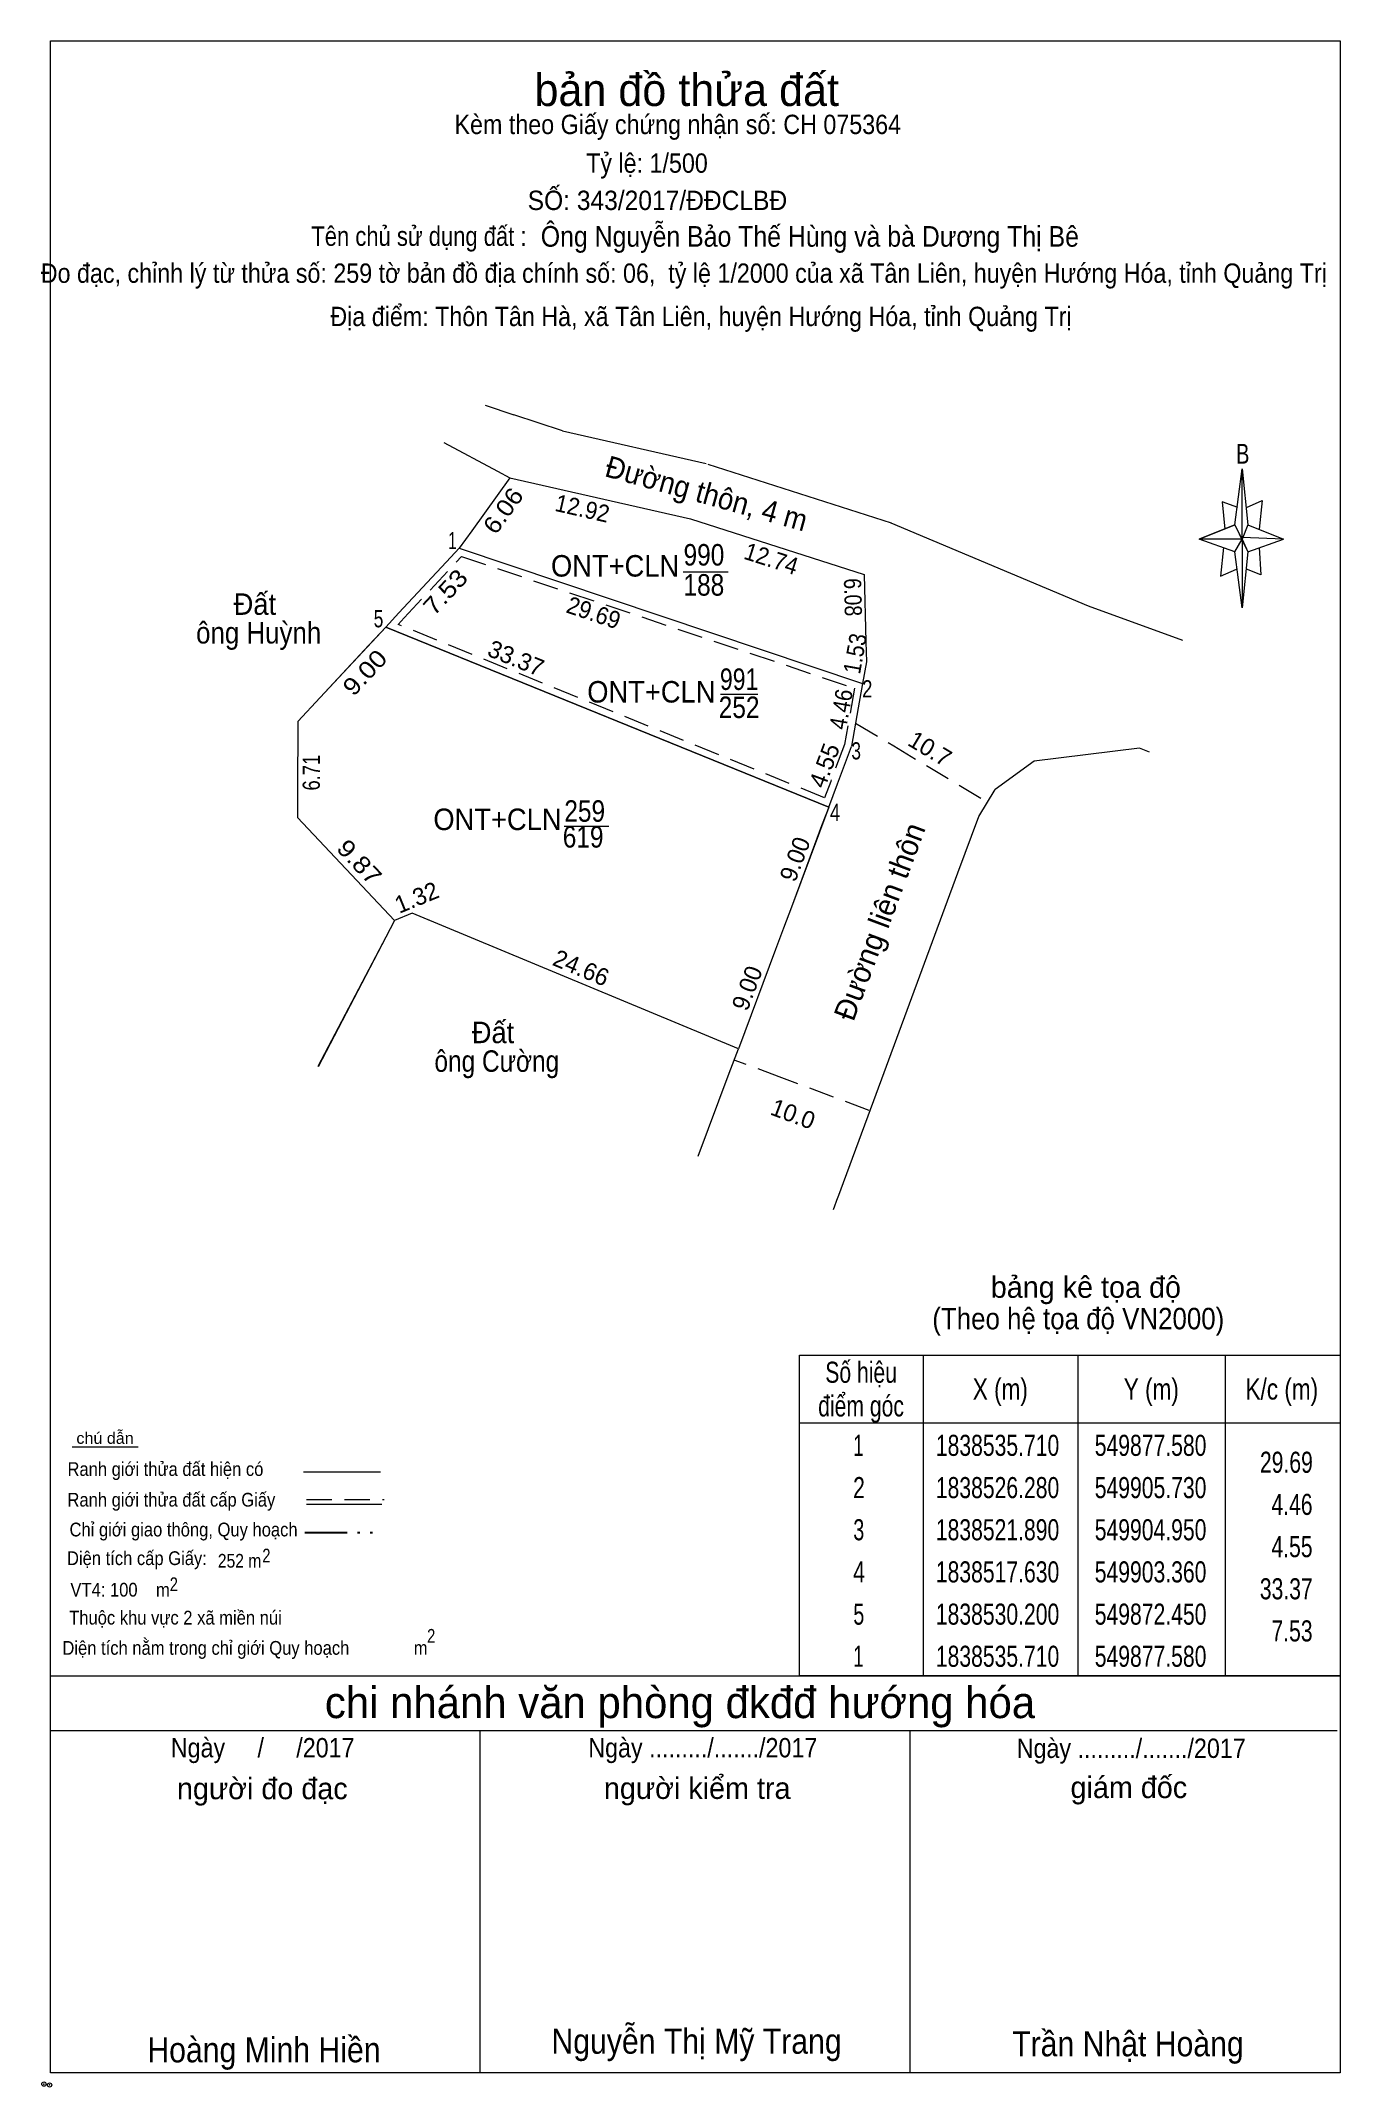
# Model space of a CAD drawing. Header units: metres. Extents: x 549848 to 549939, y 1838428 to 1838571.
import ezdxf
from ezdxf.enums import TextEntityAlignment as Align

# ---------------------------------------------------------------- set-up
doc = ezdxf.new("R2010")
doc.units = ezdxf.units.M
doc.header["$LTSCALE"] = 0.59
doc.header["$PDMODE"] = 32
doc.header["$PDSIZE"] = 0.295
doc.linetypes.add('DASH_DOUBLE_DOT', pattern=[9.2, 5, -1.2, 0.3, -1.2, 0.3, -1.2])
doc.linetypes.add('MEDIUM_DASHED', pattern=[4.5, 3, -1.5])
for name, color, linetype, lineweight in [('15', 7, 'Continuous', 13), ('28', 7, 'Continuous', 13), ('63', 7, 'Continuous', 13)]:
    doc.layers.add(name, color=color, linetype=linetype, lineweight=lineweight)

msp = doc.modelspace()

# ---------------------------------------------------------------- linework, layer by layer
at = {"layer": '15'}
for p, q in [((549879.38, 1838545.69), (549881.39, 1838545.02)), ((549884.79, 1838543.9), (549881.39, 1838545.02)), ((549884.79, 1838543.9), (549894.8, 1838541.62)), ((549881.11, 1838540.63), (549893.71, 1838537.77)), ((549894.93, 1838541.58), (549907.72, 1838537.47)), ((549893.71, 1838537.77), (549905.84, 1838533.87)), ((549907.7, 1838537.48), (549921.46, 1838531.69)), ((549877.58, 1838535.71), (549876.99, 1838535.08)), ((549877.58, 1838535.71), (549905.73, 1838526.28)), ((549893.21, 1838534.07), (549896.35, 1838534.07)), ((549921.46, 1838531.69), (549928.06, 1838529.29)), ((549871.28, 1838528.94), (549872.45, 1838530.2)), ((549903.36, 1838517.63), (549872.45, 1838530.2)), ((549867.88, 1838525.3), (549871.28, 1838528.94)), ((549906, 1838527.79), (549905.73, 1838526.28)), ((549905.73, 1838526.28), (549905.43, 1838524.56)), ((549866.31, 1838523.62), (549867.88, 1838525.3)), ((549895.8, 1838525.52), (549898.41, 1838525.52)), ((549866.31, 1838523.62), (549866.3, 1838518.7)), ((549905.43, 1838524.56), (549904.95, 1838521.89)), ((549903.97, 1838519.26), (549904.95, 1838521.88)), ((549903.36, 1838517.63), (549903.97, 1838519.26)), ((549866.3, 1838518.7), (549866.29, 1838516.91)), ((549903.36, 1838517.63), (549902.87, 1838516.33)), ((549913.83, 1838516.98), (549914.97, 1838518.88)), ((549913.83, 1838516.98), (549914.97, 1838518.88)), ((549866.29, 1838516.91), (549873.07, 1838509.74)), ((549884.89, 1838516.31), (549888.02, 1838516.31)), ((549873.07, 1838509.74), (549872.45, 1838508.56)), ((549873.07, 1838509.74), (549872.46, 1838508.56)), ((549873.07, 1838509.74), (549872.46, 1838508.56)), ((549900.21, 1838509.2), (549899.65, 1838507.7)), ((549872.45, 1838508.56), (549867.71, 1838499.55)), ((549872.46, 1838508.56), (549867.73, 1838499.51)), ((549872.46, 1838508.56), (549867.73, 1838499.51)), ((549899.65, 1838507.7), (549897.06, 1838500.77)), ((549903.69, 1838489.57), (549903.99, 1838490.39))]:
    msp.add_line(p, q, dxfattribs=at)
at = {"layer": '15', "linetype": 'MEDIUM_DASHED'}
for p, q in [((549905.24, 1838523.51), (549907.91, 1838521.91)), ((549907.91, 1838521.91), (549914.44, 1838517.99))]:
    msp.add_line(p, q, dxfattribs=at)
at = {"layer": '15'}
for points in [[(549876.51, 1838543.09), (549880.25, 1838541.09), (549881.11, 1838540.63)], [(549876.51, 1838543.09), (549880.25, 1838541.09), (549881.11, 1838540.63)], [(549881.11, 1838540.63), (549878.45, 1838536.93), (549877.58, 1838535.71)], [(549876.99, 1838535.08), (549873.37, 1838531.19), (549872.45, 1838530.2)], [(549905.84, 1838533.87), (549905.96, 1838529.18), (549906, 1838527.79)], [(549867.88, 1838525.3), (549872.45, 1838530.2), (549903.36, 1838517.63), (549900.76, 1838510.67)], [(549925.74, 1838521.48), (549925.05, 1838521.75), (549917.71, 1838520.84), (549914.97, 1838518.88)], [(549925.74, 1838521.48), (549925.05, 1838521.75), (549917.71, 1838520.84), (549914.97, 1838518.88)], [(549925.74, 1838521.48), (549925.05, 1838521.75), (549917.71, 1838520.84), (549914.97, 1838518.88)], [(549902.87, 1838516.33), (549900.76, 1838510.67), (549900.21, 1838509.2)], [(549904, 1838490.38), (549906.51, 1838497.18), (549912.38, 1838513.06), (549913.83, 1838516.98)], [(549904, 1838490.38), (549906.51, 1838497.18), (549912.38, 1838513.06), (549913.83, 1838516.98)], [(549873.07, 1838509.74), (549872.46, 1838508.56), (549867.73, 1838499.51)], [(549873.07, 1838509.74), (549872.46, 1838508.56), (549867.73, 1838499.51)], [(549873.07, 1838509.74), (549872.46, 1838508.56), (549867.73, 1838499.51)], [(549873.07, 1838509.74), (549872.46, 1838508.56), (549867.73, 1838499.51)], [(549897.06, 1838500.77), (549874.29, 1838510.24), (549873.07, 1838509.74)], [(549897.06, 1838500.77), (549874.29, 1838510.24), (549873.07, 1838509.74)], [(549874.34, 1838510.22), (549874.29, 1838510.24), (549873.07, 1838509.74)], [(549875.7, 1838509.65), (549874.29, 1838510.24), (549873.07, 1838509.74)], [(549894.26, 1838493.28), (549896.42, 1838499.07), (549897.06, 1838500.77)]]:
    msp.add_lwpolyline(points, dxfattribs=at)
at = {"layer": '15', "linetype": 'MEDIUM_DASHED'}
for points in [[(549873.74, 1838530.85), (549877.73, 1838535.13), (549905.16, 1838525.94), (549904.47, 1838522.02), (549903.5, 1838519.45)], [(549903.5, 1838519.44), (549903.07, 1838518.29), (549873.31, 1838530.39), (549873.74, 1838530.85)], [(549906.19, 1838496.47), (549900.09, 1838498.75), (549896.77, 1838499.99)]]:
    msp.add_lwpolyline(points, dxfattribs=at)
at = {"layer": '28'}
for p, q in [((549931.71, 1838537.35), (549932.21, 1838541.25)), ((549931.71, 1838535.45), (549929.21, 1838536.35)), ((549932.61, 1838537.35), (549935.11, 1838536.35)), ((549932.61, 1838535.45), (549932.21, 1838531.55)), ((549933.41, 1838535.75), (549933.51, 1838533.85)), ((549933.51, 1838533.85), (549932.51, 1838534.25)), ((549850.57, 1838473.01), (549855.17, 1838473.01)), ((549866.71, 1838471.25), (549872.09, 1838471.25)), ((549866.91, 1838469.01), (549872.17, 1838469.01)), ((549849.05, 1838457.01), (549939.05, 1838457.01)), ((549849.05, 1838453.21), (549938.85, 1838453.21)), ((549849.05, 1838453.21), (549938.85, 1838453.21)), ((549849.05, 1838453.21), (549938.85, 1838453.21)), ((549879.05, 1838429.31), (549879.05, 1838453.21)), ((549909.05, 1838429.31), (549909.05, 1838453.21))]:
    msp.add_line(p, q, dxfattribs=at)
at = {"layer": '28', "linetype": 'MEDIUM_DASHED'}
msp.add_line((549866.91, 1838469.33), (549872.35, 1838469.33), dxfattribs=at)
at = {"layer": '28', "linetype": 'DASH_DOUBLE_DOT', "lineweight": 25}
msp.add_line((549866.81, 1838467.03), (549872.05, 1838467.03), dxfattribs=at)
at = {"layer": '28'}
for points in [[(549849.05, 1838571.11), (549939.05, 1838571.11), (549939.05, 1838429.31), (549849.05, 1838429.31)], [(549932.21, 1838541.25), (549932.61, 1838537.35), (549932.21, 1838536.35)], [(549932.21, 1838536.35), (549929.21, 1838536.35), (549931.71, 1838537.35), (549932.61, 1838535.45), (549935.11, 1838536.35), (549932.21, 1838536.45)], [(549932.21, 1838536.35), (549932.21, 1838531.55), (549931.71, 1838535.45)]]:
    msp.add_lwpolyline(points, close=True, dxfattribs=at)
for points in [[(549932.51, 1838538.55), (549933.61, 1838539.05), (549933.41, 1838537.05)], [(549931.91, 1838538.55), (549930.81, 1838538.95), (549931.01, 1838537.05)], [(549932.21, 1838536.35), (549931.71, 1838537.35), (549929.21, 1838536.35)], [(549932.21, 1838536.35), (549932.61, 1838535.45), (549935.11, 1838536.35)], [(549930.91, 1838535.75), (549930.71, 1838533.75), (549931.81, 1838534.25)], [(549939.05, 1838429.31), (549849.05, 1838429.31), (549849.05, 1838453.21)]]:
    msp.add_lwpolyline(points, dxfattribs=at)
for p in [(549848.59, 1838428.53), (549848.99, 1838428.47)]:
    msp.add_point(p, dxfattribs=at)
at = {"layer": '63'}
for p, q in [((549909.96, 1838479.39), (549909.96, 1838457.03)), ((549920.75, 1838479.39), (549920.75, 1838457.03)), ((549931.03, 1838479.39), (549931.03, 1838457.03)), ((549901.32, 1838474.68), (549939.05, 1838474.68))]:
    msp.add_line(p, q, dxfattribs=at)
msp.add_lwpolyline([(549901.32, 1838479.39), (549939.05, 1838479.39), (549939.05, 1838457.03), (549901.32, 1838457.03)], close=True, dxfattribs=at)

# ---------------------------------------------------------------- texts
at = {"layer": '15'}
for s, height, rotation, width, p in [('Đường thôn, 4 m', 1.5, 344.493, 0.95, (549894.6395, 1838538.8117)), ('6.06', 1.2, 54.341, 1.1, (549881.1333, 1838537.9802)), ('12.92', 1.2, 347.211, 0.95, (549886.0422, 1838537.9041)), ('12.74', 1.2, 342.177, 0.95, (549899.1763, 1838534.4064)), ('7.53', 1.2, 47.045, 1.15, (549877.0512, 1838532.2461)), ('6.08', 1.2, 271.507, 0.85, (549904.4554, 1838532.2758)), ('29.69', 1.2, 341.48, 0.95, (549886.7694, 1838530.6438)), ('1.53', 1.2, 79.862, 0.9, (549905.7911, 1838528.2544)), ('9.00', 1.2, 46.981, 1.15, (549871.4323, 1838526.6257)), ('4.46', 1.2, 79.925, 0.9, (549904.8141, 1838524.37)), ('6.71', 1.2, 89.829, 0.8, (549867.8538, 1838520.0482)), ('9.87', 1.2, 313.399, 1.15, (549870.1728, 1838513.3922))]:
    msp.add_text(s, height=height, rotation=rotation, dxfattribs=dict(at, width=width)).set_placement(p, align=Align.CENTER)
for s, height, width, p in [('1', 1.2, 0.7, (549877.105, 1838535.65)), ('ONT+CLN', 1.5, 0.95, (549888.455, 1838533.73)), ('990', 1.5, 0.85, (549894.655, 1838534.5)), ('188', 1.5, 0.85, (549894.65, 1838532.4)), ('Đất ', 1.5, 0.95, (549863.58, 1838531.06)), ('ông Huỳnh', 1.5, 0.9, (549863.58, 1838529.06)), ('5', 1.2, 0.75, (549871.945, 1838530.19)), ('ONT+CLN', 1.5, 0.95, (549890.985, 1838524.94)), ('991', 1.5, 0.8, (549897.11, 1838525.82)), ('2', 1.2, 0.8, (549906.055, 1838525.3)), ('252', 1.5, 0.85, (549897.11, 1838523.86)), ('252', 1.5, 0.85, (549897.11, 1838523.86)), ('3', 1.2, 0.75, (549905.28, 1838520.97)), ('259', 1.5, 0.85, (549886.335, 1838516.62)), ('4', 1.2, 0.8, (549903.8, 1838516.68)), ('ONT+CLN', 1.5, 0.95, (549880.245, 1838516.04)), ('619', 1.5, 0.85, (549886.225, 1838514.82)), ('Đất ', 1.5, 0.95, (549880.2, 1838501.17)), ('ông Cường', 1.5, 0.85, (549880.2, 1838499.17))]:
    msp.add_text(s, height=height, dxfattribs=dict(at, width=width)).set_placement(p, align=Align.CENTER)
for s, height, rotation, p in [('33.37', 1.2, 337.87, (549881.314, 1838527.4783)), ('4.55', 1.2, 69.532, (549903.6213, 1838520.3402)), ('10.7', 1.2, 329.036, (549910.1263, 1838521.2022)), ('Đường liên thôn', 1.5, 69.511, (549907.617, 1838509.3975)), ('9.00', 1.2, 69.511, (549901.5712, 1838513.805)), ('1.32', 1.2, 22.286, (549874.8325, 1838510.7835)), ('24.66', 1.2, 337.418, (549885.8596, 1838505.8749)), ('9.00', 1.2, 69.511, (549898.2312, 1838504.805)), ('10.0', 1.2, 339.511, (549900.665, 1838495.6688))]:
    msp.add_text(s, height=height, rotation=rotation, dxfattribs=at).set_placement(p, align=Align.CENTER)
at = {"layer": '28'}
for s, height, p in [('bản đồ thửa đất', 2.25, (549893.455, 1838566.57)), ('bảng kê tọa độ', 1.5, (549921.31, 1838483.4)), ('chi nhánh văn phòng đkđđ hướng hóa', 2.187, (549892.985, 1838454.07)), ('người đo đạc', 1.5, (549863.835, 1838448.41)), ('người kiểm tra', 1.5, (549894.185, 1838448.43)), (' giám đốc', 1.5, (549924.03, 1838448.49))]:
    msp.add_text(s, height=height, dxfattribs=at).set_placement(p, align=Align.CENTER)
for s, height, width, p in [('Kèm theo Giấy chứng nhận số: CH 075364', 1.35, 0.9, (549892.83, 1838564.61)), ('Tỷ lệ: 1/500', 1.35, 0.9, (549890.68, 1838561.91)), ('SỐ: 343/2017/ĐĐCLBĐ', 1.35, 0.95, (549891.41, 1838559.31)), ('Tên chủ sử dụng đất :', 1.35, 0.85, (549874.765, 1838556.81)), ('Đo đạc, chỉnh lý từ thửa số: 259 tờ bản đồ địa chính số: 06,  tỷ lệ 1/2000 của xã Tân Liên, huyện Hướng Hóa, tỉnh Quảng Trị', 1.35, 0.9, (549893.25, 1838554.23)), ('Địa điểm: Thôn Tân Hà, xã Tân Liên, huyện Hướng Hóa, tỉnh Quảng Trị', 1.35, 0.9, (549894.45, 1838551.21)), ('B', 1.378, 0.75, (549932.26, 1838541.61)), ('(Theo hệ tọa độ VN2000)', 1.5, 0.9, (549920.78, 1838481.2)), ('chú dẫn', 0.8, 1.05, (549852.86, 1838473.21)), ('Ranh giới thửa đất hiện có ', 0.96, 0.9, (549857.235, 1838470.97)), ('Ranh giới thửa đất cấp Giấy', 0.96, 0.9, (549857.49, 1838468.83)), ('Chỉ giới giao thông, Quy hoạch', 0.96, 0.9, (549858.34, 1838466.75)), ('Diện tích cấp Giấy: ', 0.96, 0.9, (549855.245, 1838464.75)), ('252 m ', 0.96, 0.85, (549862.4, 1838464.57)), ('2', 0.96, 0.8, (549864.12, 1838464.93)), (' VT4: 100    m ', 0.96, 0.9, (549853.91, 1838462.55)), ('2', 0.96, 0.8, (549857.66, 1838462.93)), ('Thuộc khu vực 2 xã miền núi', 0.96, 0.9, (549857.775, 1838460.6)), ('Diện tích nằm trong chỉ giới Quy hoạch              m', 0.96, 0.9, (549862.625, 1838458.49)), ('2', 0.96, 0.8, (549875.62, 1838459.33)), ('Ngày     /     /2017', 1.35, 0.9, (549863.86, 1838451.33)), ('Ngày ........./......./2017', 1.35, 0.9, (549894.575, 1838451.33)), ('Ngày ........./......./2017', 1.35, 0.9, (549924.475, 1838451.29)), ('Hoàng Minh Hiền', 1.75, 0.9, (549863.95, 1838430.05)), ('Nguyễn Thị Mỹ Trang', 1.75, 0.9, (549894.14, 1838430.65)), ('Trần Nhật Hoàng', 1.75, 0.9, (549924.245, 1838430.47))]:
    msp.add_text(s, height=height, dxfattribs=dict(at, width=width)).set_placement(p, align=Align.CENTER)
at = {"layer": '28', "width": 0.9}
msp.add_text('Ông Nguyễn Bảo Thế Hùng và bà Dương Thị Bê', height=1.44, dxfattribs=at).set_placement((549883.27, 1838556.75))
at = {"layer": '63'}
for s, width, p in [('Số hiệu', 0.75, (549905.625, 1838477.47)), ('X (m)', 0.8, (549915.34, 1838476.3)), ('Y (m)', 0.8, (549925.875, 1838476.3)), ('K/c (m)', 0.8, (549934.985, 1838476.3)), ('điểm góc', 0.75, (549905.62, 1838475.12)), (' 1', 0.65, (549905.26, 1838472.37)), ('1838535.710', 0.75, (549915.145, 1838472.37)), ('549877.580', 0.75, (549925.825, 1838472.37)), (' 2', 0.75, (549905.27, 1838469.42)), ('1838526.280', 0.75, (549915.145, 1838469.42)), ('549905.730', 0.75, (549925.825, 1838469.42)), (' 3', 0.7, (549905.27, 1838466.48)), ('1838521.890', 0.75, (549915.145, 1838466.48)), ('549904.950', 0.75, (549925.825, 1838466.48)), (' 4', 0.75, (549905.275, 1838463.54)), ('1838517.630', 0.75, (549915.145, 1838463.54)), ('549903.360', 0.75, (549925.825, 1838463.54)), (' 5', 0.7, (549905.27, 1838460.59)), ('1838530.200', 0.75, (549915.145, 1838460.59)), ('549872.450', 0.75, (549925.825, 1838460.59)), (' 1', 0.65, (549905.26, 1838457.65)), ('1838535.710', 0.75, (549915.145, 1838457.65)), ('549877.580', 0.75, (549925.825, 1838457.65))]:
    msp.add_text(s, height=1.471, dxfattribs=dict(at, width=width)).set_placement(p, align=Align.CENTER)
at = {"layer": '63', "width": 0.75}
for s, p in [('29.69', (549937.15, 1838471.19)), ('4.46', (549937.13, 1838468.25)), ('4.55', (549937.13, 1838465.3)), ('33.37', (549937.14, 1838462.36)), ('7.53', (549937.13, 1838459.42))]:
    msp.add_text(s, height=1.471, dxfattribs=at).set_placement(p, align=Align.RIGHT)

doc.saveas('drawing.dxf')
